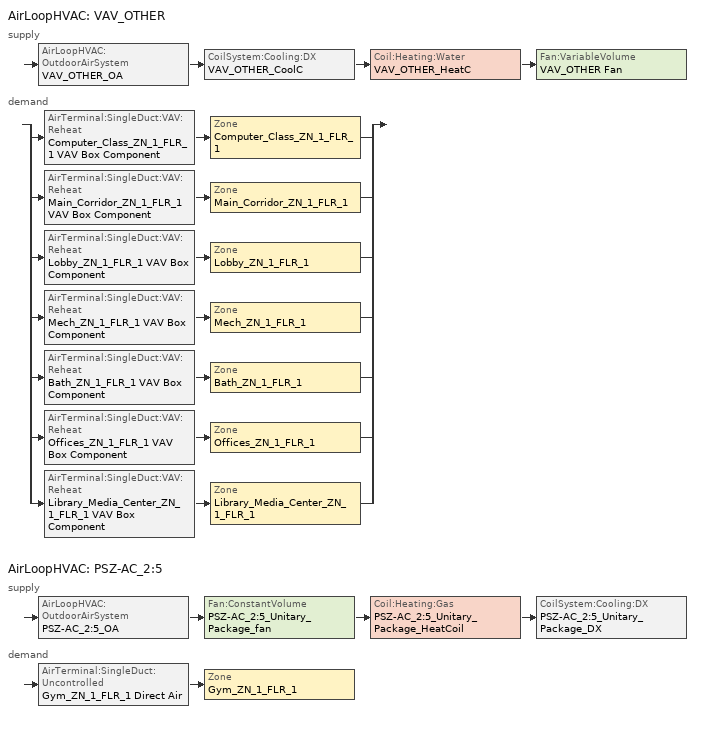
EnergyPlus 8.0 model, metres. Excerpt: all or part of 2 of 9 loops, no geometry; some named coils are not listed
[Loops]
AirLoopHVAC 'VAV_OTHER'
 supply: AirLoopHVAC:OutdoorAirSystem 'VAV_OTHER_OA' > CoilSystem:Cooling:DX 'VAV_OTHER_CoolC' > Coil:Heating:Water 'VAV_OTHER_HeatC' > Fan:VariableVolume 'VAV_OTHER Fan'
 demand: split
  | AirTerminal:SingleDuct:VAV:Reheat 'Computer_Class_ZN_1_FLR_1 VAV Box Component' > Zone 'Computer_Class_ZN_1_FLR_1'
  | AirTerminal:SingleDuct:VAV:Reheat 'Main_Corridor_ZN_1_FLR_1 VAV Box Component' > Zone 'Main_Corridor_ZN_1_FLR_1'
  | AirTerminal:SingleDuct:VAV:Reheat 'Lobby_ZN_1_FLR_1 VAV Box Component' > Zone 'Lobby_ZN_1_FLR_1'
  | AirTerminal:SingleDuct:VAV:Reheat 'Mech_ZN_1_FLR_1 VAV Box Component' > Zone 'Mech_ZN_1_FLR_1'
  | AirTerminal:SingleDuct:VAV:Reheat 'Bath_ZN_1_FLR_1 VAV Box Component' > Zone 'Bath_ZN_1_FLR_1'
  | AirTerminal:SingleDuct:VAV:Reheat 'Offices_ZN_1_FLR_1 VAV Box Component' > Zone 'Offices_ZN_1_FLR_1'
  | AirTerminal:SingleDuct:VAV:Reheat 'Library_Media_Center_ZN_1_FLR_1 VAV Box Component' > Zone 'Library_Media_Center_ZN_1_FLR_1'
AirLoopHVAC 'PSZ-AC_2:5'
 supply: AirLoopHVAC:OutdoorAirSystem 'PSZ-AC_2:5_OA' > Fan:ConstantVolume 'PSZ-AC_2:5_Unitary_Package_fan' > Coil:Heating:Gas 'PSZ-AC_2:5_Unitary_Package_HeatCoil' > CoilSystem:Cooling:DX 'PSZ-AC_2:5_Unitary_Package_DX'
 demand: AirTerminal:SingleDuct:Uncontrolled 'Gym_ZN_1_FLR_1 Direct Air' > Zone 'Gym_ZN_1_FLR_1'
[Sizing:Zone] Zone Cooling Design Supply Air Temperature Input Method=SupplyAirTemperature; Zone Cooling Design Supply Air Temperature {C}=12.8; Zone Heating Design Supply Air Temperature Input Method=SupplyAirTemperature; Zone Heating Design Supply Air Temperature {C}=40; Zone Cooling Design Supply Air Humidity Ratio {kg-H2O/kg-air}=0.0085; Zone Heating Design Supply Air Humidity Ratio {kg-H2O/kg-air}=0.008; Zone Heating Sizing Factor=0; Zone Cooling Sizing Factor=0; Cooling Design Air Flow Method=DesignDay; Cooling Design Air Flow Rate {m3/s}=0; Cooling Minimum Air Flow {m3/s}=0; Cooling Minimum Air Flow Fraction=0; Heating Design Air Flow Method=DesignDay; Heating Design Air Flow Rate {m3/s}=0
Name | Design Specification Outdoor Air Object
Computer_Class_ZN_1_FLR_1 | SZ DSOA Computer_Class_ZN_1_FLR_1
Main_Corridor_ZN_1_FLR_1 | SZ DSOA Main_Corridor_ZN_1_FLR_1
Lobby_ZN_1_FLR_1 | SZ DSOA Lobby_ZN_1_FLR_1
Mech_ZN_1_FLR_1 | SZ DSOA Mech_ZN_1_FLR_1
Bath_ZN_1_FLR_1 | SZ DSOA Bath_ZN_1_FLR_1
Offices_ZN_1_FLR_1 | SZ DSOA Offices_ZN_1_FLR_1
Gym_ZN_1_FLR_1 | SZ DSOA Gym_ZN_1_FLR_1
Library_Media_Center_ZN_1_FLR_1 | SZ DSOA Library_Media_Center_ZN_1_FLR_1
[DesignSpecification:OutdoorAir]
Name | Outdoor Air Method | Outdoor Air Flow per Zone Floor Area {m3/s-m2} | Outdoor Air Flow per Zone {m3/s} | Zone Outdoor Air Method | Outdoor Air Flow per Person {m3/s-person}
SZ DSOA Computer_Class_ZN_1_FLR_1 | Flow/Area | 0.00187948
SZ DSOA Main_Corridor_ZN_1_FLR_1; SZ DSOA Lobby_ZN_1_FLR_1 | Flow/Area | 0.000304781
SZ DSOA Mech_ZN_1_FLR_1 | Flow/Area | 0
SZ DSOA Bath_ZN_1_FLR_1 | Flow/zone |  | 0.2832
SZ DSOA Offices_ZN_1_FLR_1 | Flow/Area | 0.000431773
SZ DSOA Gym_ZN_1_FLR_1 | Flow/Area | 0.00152391
SZ DSOA Library_Media_Center_ZN_1_FLR_1 | Flow/Area | 0.000863546
CM DSOA Computer_Class_ZN_1_FLR_1 |  | 0.00187948 |  | Sum | 1e-08
CM DSOA Main_Corridor_ZN_1_FLR_1; CM DSOA Lobby_ZN_1_FLR_1 |  | 0.000304781 |  | Sum | 1e-08
CM DSOA Mech_ZN_1_FLR_1 |  | 0 |  | Sum | 1e-08
CM DSOA Bath_ZN_1_FLR_1 |  |  |  | Sum | 1e-08
CM DSOA Offices_ZN_1_FLR_1 |  | 0.000431773 |  | Sum | 1e-08
CM DSOA Library_Media_Center_ZN_1_FLR_1 |  | 0.000863546 |  | Sum | 1e-08
[Fan:ZoneExhaust]
Bath_ZN_1_FLR_1 Exhaust Fan: Availability Schedule=Hours_of_operation; Fan Efficiency=0.16; Pressure Rise {Pa}=125; Maximum Flow Rate {m3/s}=0.2832
[Sizing:System] Type of Load to Size On=Sensible; Preheat Design Temperature {C}=7; Preheat Design Humidity Ratio {kgWater/kgDryAir}=0.008; Precool Design Temperature {C}=12.8; Precool Design Humidity Ratio {kgWater/kgDryAir}=0.008; Central Cooling Design Supply Air Temperature {C}=12.8; Sizing Option=Coincident; 100% Outdoor Air in Cooling=No; 100% Outdoor Air in Heating=No; Central Cooling Design Supply Air Humidity Ratio {kg-H2O/kg-Air}=0.0085; Central Heating Design Supply Air Humidity Ratio {kgWater/kgDryAir}=0.008; Cooling Design Air Flow Method=DesignDay; Cooling Design Air Flow Rate {m3/s}=0; Heating Design Air Flow Method=DesignDay; Heating Design Air Flow Rate {m3/s}=0; System Outdoor Air Method=ZoneSum
Name | Design Outdoor Air Flow Rate {m3/s}  Aug 9, 2012 Change hard coded 1.341312 m3/s to a parm variable | Minimum System Air Flow Ratio | Central Heating Design Supply Air Temperature {C} | Design Outdoor Air Flow Rate {m3/s} | Central Heating Design Supply Air Temperature                        !- Central Heating Design Supply Air Temperature {C}
VAV_OTHER | 2.23528 | 0.3 | 12.8
PSZ-AC_2:5 |  | 1 |  | AUTOSIZE | 40
[ZoneControl:Thermostat] Control Type Schedule=Dual Zone Control Type Sched
Name | Zone or ZoneList | Control 1
Computer_Class_ZN_1_FLR_1 Thermostat | Computer_Class_ZN_1_FLR_1 | Computer_Class_ZN_1_FLR_1 DualSPSched
Main_Corridor_ZN_1_FLR_1 Thermostat | Main_Corridor_ZN_1_FLR_1 | Main_Corridor_ZN_1_FLR_1 DualSPSched
Lobby_ZN_1_FLR_1 Thermostat | Lobby_ZN_1_FLR_1 | Lobby_ZN_1_FLR_1 DualSPSched
Mech_ZN_1_FLR_1 Thermostat | Mech_ZN_1_FLR_1 | Mech_ZN_1_FLR_1 DualSPSched
Bath_ZN_1_FLR_1 Thermostat | Bath_ZN_1_FLR_1 | Bath_ZN_1_FLR_1 DualSPSched
Offices_ZN_1_FLR_1 Thermostat | Offices_ZN_1_FLR_1 | Offices_ZN_1_FLR_1 DualSPSched
Gym_ZN_1_FLR_1 Thermostat | Gym_ZN_1_FLR_1 | Gym_ZN_1_FLR_1 DualSPSched
Library_Media_Center_ZN_1_FLR_1 Thermostat | Library_Media_Center_ZN_1_FLR_1 | Library_Media_Center_ZN_1_FLR_1 DualSPSched
[ThermostatSetpoint:DualSetpoint]
Name | Heating Setpoint Temperature Schedule | Cooling Setpoint Temperature Schedule
Computer_Class_ZN_1_FLR_1 DualSPSched; Main_Corridor_ZN_1_FLR_1 DualSPSched; Lobby_ZN_1_FLR_1 DualSPSched; Offices_ZN_1_FLR_1 DualSPSched; Library_Media_Center_ZN_1_FLR_1 DualSPSched | HTGSETP_SCH_VAV_OTHER | CLGSETP_SCH_NO_SETBACK
Mech_ZN_1_FLR_1 DualSPSched; Bath_ZN_1_FLR_1 DualSPSched | HTGSETP_SCH_Setback | CLGSETP_SCH_setup
Gym_ZN_1_FLR_1 DualSPSched | HTGSETP_SCH_NO_OPTIMUM | CLGSETP_SCH_NO_OPTIMUM
[AirTerminal:SingleDuct:Uncontrolled]
Gym_ZN_1_FLR_1 Direct Air: Availability Schedule=ALWAYS_ON; Maximum Air Flow Rate {m3/s}=AUTOSIZE
[AirTerminal:SingleDuct:VAV:Reheat] Availability Schedule=ALWAYS_ON; Maximum Air Flow Rate {m3/s}=AUTOSIZE; Zone Minimum Air Flow Input Method=Constant; Maximum Hot Water or Steam Flow Rate {m3/s}=AUTOSIZE; Minimum Hot Water or Steam Flow Rate {m3/s}=0; Convergence Tolerance=0.001; Damper Heating Action=REVERSE; Maximum Flow Fraction During Reheat=0.5; Maximum Reheat Air Temperature {C}=40
Computer_Class_ZN_1_FLR_1 VAV Box Component: Zone Minimum Air Flow FractionAi=0.962777; Reheat Coil=Computer_Class_ZN_1_FLR_1 VAV Box Reheat Coil
Main_Corridor_ZN_1_FLR_1 VAV Box Component: Reheat Coil=Main_Corridor_ZN_1_FLR_1 VAV Box Reheat Coil; Zone Minimum Air Flow FractionAir=0.384304
Lobby_ZN_1_FLR_1 VAV Box Component: Reheat Coil=Lobby_ZN_1_FLR_1 VAV Box Reheat Coil; Zone Minimum Air Flow Fraction Fr=0.2
Mech_ZN_1_FLR_1 VAV Box Component: Reheat Coil=Mech_ZN_1_FLR_1 VAV Box Reheat Coil; Zone Minimum Air Flow Fraction Fra=0.2
Bath_ZN_1_FLR_1 VAV Box Component: Reheat Coil=Bath_ZN_1_FLR_1 VAV Box Reheat Coil; Zone Minimum Air Flow Fraction Fra=1
Offices_ZN_1_FLR_1 VAV Box Component: Reheat Coil=Offices_ZN_1_FLR_1 VAV Box Reheat Coil; Zone Minimum Air Flow Fraction=0.262671
Library_Media_Center_ZN_1_FLR_1 VAV Box Component: Reheat Coil=Library_Media_Center_ZN_1_FLR_1 VAV Box Reheat Coil; Zone Minimum Air Flow Fraction!- Heating Setpoint Temperature Schedule NameMini=0.55748
[Zone equipment]
Computer_Class_ZN_1_FLR_1: Computer_Class_ZN_1_FLR_1 VAV Box Component
Main_Corridor_ZN_1_FLR_1: Main_Corridor_ZN_1_FLR_1 VAV Box Component
Lobby_ZN_1_FLR_1: Lobby_ZN_1_FLR_1 VAV Box Component
Mech_ZN_1_FLR_1: Mech_ZN_1_FLR_1 VAV Box Component
Bath_ZN_1_FLR_1: Bath_ZN_1_FLR_1 Exhaust Fan, Bath_ZN_1_FLR_1 VAV Box Component
Offices_ZN_1_FLR_1: Offices_ZN_1_FLR_1 VAV Box Component
Gym_ZN_1_FLR_1: Gym_ZN_1_FLR_1 Direct Air
Library_Media_Center_ZN_1_FLR_1: Library_Media_Center_ZN_1_FLR_1 VAV Box Component
[Fan:VariableVolume]
VAV_OTHER Fan: Availability Schedule=HVACOperationSchd; Fan Efficiency=0.6006; Pressure Rise {Pa}=1389.42; Maximum Flow Rate {m3/s}=AUTOSIZE; Fan Power Minimum Flow Rate Input Method=Fraction; Fan Power Minimum Flow Fraction=0.25; Motor Efficiency=0.924; Motor In Airstream Fraction=1; Fan Power Coefficient 1=0.0408; Fan Power Coefficient 2=0.088; Fan Power Coefficient 3=-0.0729; Fan Power Coefficient 4=0.9437; Fan Power Coefficient 5=0
[Fan:ConstantVolume]
PSZ-AC_2:5_Unitary_Package_fan: Availability Schedule=HVACOperationSchd; Fan Efficiency=0.56225; Pressure Rise {Pa}=622.5; Maximum Flow Rate {m3/s}=AUTOSIZE; Motor Efficiency=0.865; Motor In Airstream Fraction=1
[Coil:Cooling:DX:TwoSpeed] Availability Schedule=ALWAYS_ON
Name | Rated High Speed Total Cooling Capacity {W} | Rated High Speed Sensible Heat Ratio | Rated High Speed COP {W/W} | Rated High Speed Air Flow Rate {m3/s} | Total Cooling Capacity Function of Temperature Curve | Total Cooling Capacity Function of Flow Fraction Curve | Energy Input Ratio Function of Temperature Curve | Energy Input Ratio Function of Flow Fraction Curve | Part Load Fraction Correlation Curve | Rated Low Speed Total Cooling Capacity {W} | Rated Low Speed Sensible Heat Ratio | Rated Low Speed COP {W/W} | Rated Low Speed Air Flow Rate {m3/s} | Low Speed Total Cooling Capacity Function of Temperature Curve | Low Speed Energy Input Ratio Function of Temperature Curve | Rated High Speed Total Cooling Capacity {W}Sep 25, 2012: DX_TwoSpeedObject_from_VAV | Rated High Speed Sensible Heat RatioSep 25, 2012: DX_TwoSpeedObject_from_VAV | Rated High Speed COPSep 25, 2012: DX_TwoSpeedObject_from_VAV | Rated High Speed Air Flow Rate {m3/s}Sep 25, 2012: DX_TwoSpeedObject_from_VAV | Rated Low Speed Total Cooling Capacity {W}Sep 25, 2012: DX_TwoSpeedObject_from_VAV | Rated Low Speed Sensible Heat RatioSep 25, 2012: DX_TwoSpeedObject_from_VAV | Rated Low Speed COPSep 25, 2012: DX_TwoSpeedObject_from_VAV | Rated Low Speed Air Flow Rate {m3/s}Sep 25, 2012: DX_TwoSpeedObject_from_VAV
PSZ-AC_2:5_Unitary_Package_CoolCoil | 12133.39 | 0.79866 | 3.91157 | 0.73298 | PSZ-AC_2:5_Unitary_PackagecoolCapFT | PSZ-AC_2:5_Unitary_PackagecoolFFF | PSZ-AC_2:5_Unitary_PackagecoolEIRFT | PSZ-AC_2:5_Unitary_PackagecoolEIRFFF | PSZ-AC_2:5_Unitary_PackagecoolPLR | 6066.695 | 0.79866 | 3.91157 | 0.488653 | PSZ-AC_2:5_Unitary_PackagecoolCapFT | PSZ-AC_2:5_Unitary_PackagecoolEIRFT
VAV_OTHER_CoolC DXCoil |  |  |  |  | VAV_OTHER_CoolCLennoxStandard10Ton_TGA120S2B_CapFT | VAV_OTHER_CoolCLennoxStandard10Ton_TGA120S2B_CapFF | VAV_OTHER_CoolCLennoxStandard10Ton_TGA120S2B_EIRFT | VAV_OTHER_CoolCLennoxStandard10Ton_TGA120S2B_EIRFFF | VAV_OTHER_CoolCLennoxStandard10Ton_TGA120S2B_PLR |  |  |  |  | VAV_OTHER_CoolCLennoxStandard10Ton_TGA120S2B_CapFT | VAV_OTHER_CoolCLennoxStandard10Ton_TGA120S2B_EIRFT | AUTOSIZE | AUTOSIZE | 3.73224 | AUTOSIZE | AUTOSIZE | 0.69 | 3.73224 | AUTOSIZE
[Coil:Heating:Water]
VAV_OTHER_HeatC: Availability Schedule=ALWAYS_ON; U-Factor Times Area Value {W/K}=AUTOSIZE; Maximum Water Flow Rate {m3/s}=AUTOSIZE; Performance Input Method=UFactorTimesAreaAndDesignWaterFlowRate; Rated Capacity {W}=AUTOSIZE; Rated Inlet Water Temperature {C}=82.2; Rated Inlet Air Temperature {C}=12.8; Rated Outlet Water Temperature {C}=71.1; Rated Outlet Air Temperature {C}=40
[Coil:Heating:Gas]
PSZ-AC_2:5_Unitary_Package_HeatCoil: Availability Schedule=ALWAYS_ON; Gas Burner Efficiency=0.8; Nominal Capacity {W}=AUTOSIZE
[CoilSystem:Cooling:DX] Availability Schedule=ALWAYS_ON
Name | Cooling Coil
PSZ-AC_2:5_Unitary_Package_DX | PSZ-AC_2:5_Unitary_Package_CoolCoil
VAV_OTHER_CoolC | VAV_OTHER_CoolC DXCoil
[Controller:WaterCoil]
VAV_OTHER_HeatC_Controller: Control Variable=Temperature; Action=Normal; Actuator Variable=Flow; Controller Convergence Tolerance {deltaC}=0.0001; Maximum Actuated Flow {m3/s}=AUTOSIZE; Minimum Actuated Flow {m3/s}=0
[Controller:OutdoorAir] Maximum Outdoor Air Flow Rate {m3/s}=AUTOSIZE; Economizer Control Action Type=ModulateFlow; Lockout Type=NoLockout; Minimum Limit Type=FixedMinimum
Name | Minimum Outdoor Air Flow Rate {m3/s}                        !- Minimum Outdoor Air Flow Rate {m3/s} | Economizer Control Type | Minimum Outdoor Air Schedule | Mechanical Ventilation Controller | Minimum Outdoor Air Flow Rate {m3/s} | Maximum Fraction of Outdoor Air Schedule
VAV_OTHER_OA_Controller | 0 | DifferentialDryBulb | MinOA_MotorizedDamper_Sched | VAV_OTHER_DCV
PSZ-AC_2:5_OA_Controller |  | NoEconomizer | MinOA_Sched |  | AUTOSIZE | PSZ2_5_Timestep_Econ_Eff_SCH
[Controller:MechanicalVentilation]
VAV_OTHER_DCV: ALWAYS_ON, Yes, VentilationRateProcedure, Computer_Class_ZN_1_FLR_1, CM DSOA Computer_Class_ZN_1_FLR_1, CM DSZAD Computer_Class_ZN_1_FLR_1, Main_Corridor_ZN_1_FLR_1, CM DSOA Main_Corridor_ZN_1_FLR_1, CM DSZAD Main_Corridor_ZN_1_FLR_1, Lobby_ZN_1_FLR_1, CM DSOA Lobby_ZN_1_FLR_1, CM DSZAD Lobby_ZN_1_FLR_1, Mech_ZN_1_FLR_1, CM DSOA Mech_ZN_1_FLR_1, CM DSZAD Mech_ZN_1_FLR_1, Bath_ZN_1_FLR_1, CM DSOA Bath_ZN_1_FLR_1, CM DSZAD Bath_ZN_1_FLR_1, Offices_ZN_1_FLR_1, CM DSOA Offices_ZN_1_FLR_1, CM DSZAD Offices_ZN_1_FLR_1, Library_Media_Center_ZN_1_FLR_1, CM DSOA Library_Media_Center_ZN_1_FLR_1, CM DSZAD Library_Media_Center_ZN_1_FLR_1
[DesignSpecification:ZoneAirDistribution]
CM DSZAD Computer_Class_ZN_1_FLR_1: Zone Air Distribution Effectiveness in Cooling Mode 1=1; Zone Air Distribution Effectiveness in Heating Mode 1=1
CM DSZAD Main_Corridor_ZN_1_FLR_1: Zone Air Distribution Effectiveness in Cooling Mode 2=1; Zone Air Distribution Effectiveness in Heating Mode 2=1
CM DSZAD Lobby_ZN_1_FLR_1: Zone Air Distribution Effectiveness in Cooling Mode 3=1; Zone Air Distribution Effectiveness in Heating Mode 3=1
CM DSZAD Mech_ZN_1_FLR_1: Zone Air Distribution Effectiveness in Cooling Mode 4=1; Zone Air Distribution Effectiveness in Heating Mode 4=1
CM DSZAD Bath_ZN_1_FLR_1: Zone Air Distribution Effectiveness in Cooling Mode 5=1; Zone Air Distribution Effectiveness in Heating Mode 5=1
CM DSZAD Offices_ZN_1_FLR_1: Zone Air Distribution Effectiveness in Cooling Mode 6=1; Zone Air Distribution Effectiveness in Heating Mode 6=1
CM DSZAD Library_Media_Center_ZN_1_FLR_1: Zone Air Distribution Effectiveness in Cooling Mode 7=1; Zone Air Distribution Effectiveness in Heating Mode 7=1
[AirLoopHVAC] Design Supply Air Flow Rate {m3/s}=AUTOSIZE
VAV_OTHER; PSZ-AC_2:5
[SetpointManager:OutdoorAirReset]
VAV_Other SAT setpoint: Control Variable=Temperature; Setpoint at Outdoor Low Temperature {C}=15.6; Outdoor Low Temperature {C}=10; Setpoint at Outdoor High Temperature {C}=12.8; Outdoor High Temperature {C}=21.1; Setpoint Node or NodeList=VAV_Other Supply Equipment Outlet Node
[SetpointManager:SingleZone:Reheat]
SupAirTemp MngrGym_ZN_1_FLR_1: Control Variable=Temperature; Minimum Supply Air Temperature {C}=10; Maximum Supply Air Temperature {C}=50; Control Zone=Gym_ZN_1_FLR_1; Setpoint Node or NodeList=PSZ-AC_2:5 Supply Equipment Outlet Node
[SetpointManager:MixedAir] Control Variable=Temperature
Name | Setpoint Node or NodeList
VAV_OTHER_CoolC SAT Manager | VAV_OTHER_CoolC-VAV_OTHER_HeatCNode
VAV_OTHER_HeatC SAT Manager | VAV_OTHER_HeatC-VAV_OTHER FanNode
VAV_OTHER_OAMixed Air Temp Manager | VAV_OTHER_OA-VAV_OTHER_CoolCNode
PSZ-AC_2:5_OAMixed Air Temp Manager | PSZ-AC_2:5_OA-PSZ-AC_2:5_Unitary_PackageNode
PSZ-AC_2:5_HeatC Temp Manager | PSZ-AC_2:5_Unitary_PackageCoolCoil air inlet
[EnergyManagementSystem:Sensor]
Name | Output:Variable or Output:Meter Index Key | Output:Variable or Output:Meter
GYM_ZN_1_FLR_1_Temp | GYM_ZN_1_FLR_1 Air Node | System Node Temperature
PSZ2_5_OAFlowMass | PSZ-AC_2:5_OAInlet Node | System Node Mass Flow Rate
PSZ2_5_HeatingRTF | PSZ-AC_2:5_Unitary_Package_HeatCoil | Heating Coil Runtime Fraction
PSZ2_5_RTF | PSZ-AC_2:5_Unitary_Package_CoolCoil | Cooling Coil Runtime Fraction
PSZ2_5_SpeedRatio | PSZ-AC_2:5_Unitary_Package_DX | Coil System Compressor Speed Ratio
PSZ2_5_Econo_Status | PSZ-AC_2:5 | Air System Outdoor Air Economizer Status
[EnergyManagementSystem:ProgramCallingManager]
VAV_POD_1_OPTIMUM_START_DETERMINATION_EMS_Program Manager: BeginTimestepBeforePredictor; VAV_POD_1_OPTIMUM_START_DETERMINATION_EMS_Program
VAV_POD_2_OPTIMUM_START_DETERMINATION_EMS_Program Manager: BeginTimestepBeforePredictor; VAV_POD_2_OPTIMUM_START_DETERMINATION_EMS_Program
VAV_POD_3_OPTIMUM_START_DETERMINATION_EMS_Program Manager: BeginTimestepBeforePredictor; VAV_POD_3_OPTIMUM_START_DETERMINATION_EMS_Program
[EnergyManagementSystem:InternalVariable]
Name | Internal Data Index Key | Internal Data Type
PSZ2_5_Fan_DesignPressure | PSZ-AC_2:5_Unitary_Package_fan | Fan Nominal Pressure Rise
PSZ2_5_DesignFlowMass | PSZ-AC_2:5_OA_CONTROLLER | Outdoor Air Controller Maximum Mass Flow Rate
PSZ2_5_OADesignMass | PSZ-AC_2:5_OA_CONTROLLER | Outdoor Air Controller Minimum Mass Flow Rate
VAV_OTHER_fan_size_mass | VAV_OTHER Fan | Fan Maximum Mass Flow Rate
[EnergyManagementSystem:Actuator]
PSZ2_5_Fan_Pressure: Actuated Component Unique=PSZ-AC_2:5_Unitary_Package_fan; Actuated Component Type=Fan; Actuated Component Control Type=Fan Pressure Rise
[Schedule:Compact]
ALWAYS_ON; MinOA_Sched: Through: 12/31, For: AllDays, Until: 24:00, 1
Dual Zone Control Type Sched: Through: 12/31, For: AllDays, Until: 24:00, 4
Hours_of_operation; HVACOperationSchd: Through: 12/31, For: Weekdays SummerDesignDay WinterDesignDay, Until: 07:00, 0, Until: 21:00, 1, Until: 24:00, 0, For: WeekEnds Holidays AllOtherDays, Until: 24:00, 0
HTGSETP_SCH_NO_OPTIMUM; HTGSETP_SCH_VAV_OTHER: Through: 12/31, For: SummerDesignDay, Until: 24:00, 15.6, For: WinterDesignDay, Until: 24:00, 21, For: Weekdays, Until: 06:00, 15.6, Until: 07:00, 21, Until: 08:00, 21, Until: 21:00, 21, Until: 24:00, 15.6, For: WeekEnds Holidays AllOtherDays, Until: 24:00, 15.6
HTGSETP_SCH_Setback: Through: 12/31, For: SummerDesignDay, Until: 24:00, 15.6, For: WinterDesignDay, Until: 24:00, 21, For: Weekdays, Until: 09:00, 15.6, Until: 21:00, 15.6, Until: 24:00, 15.6, For: WeekEnds Holidays AllOtherDays, Until: 24:00, 15.6
CLGSETP_SCH_NO_OPTIMUM: Through: 12/31, For: SummerDesignDay, Until: 24:00, 24, For: WinterDesignDay, Until: 24:00, 26.7, For: Weekdays, Until: 06:00, 26.7, Until: 07:00, 24, Until: 08:00, 24, Until: 21:00, 24, Until: 24:00, 26.7, For: WeekEnds Holidays AllOtherDays, Until: 24:00, 26.7
CLGSETP_SCH_NO_SETBACK: Through: 12/31, For: SummerDesignDay, Until: 24:00, 24, For: WinterDesignDay, Until: 24:00, 26.7, For: Weekdays, Until: 06:00, 24, Until: 07:00, 24, Until: 08:00, 24, Until: 21:00, 24, Until: 24:00, 24, For: WeekEnds Holidays AllOtherDays, Until: 24:00, 24
CLGSETP_SCH_Setup: Through: 12/31, For: SummerDesignDay, Until: 24:00, 24, For: WinterDesignDay, Until: 24:00, 26.7, For: Weekdays, Until: 24:00, 26.7, For: WeekEnds Holidays AllOtherDays, Until: 09:00, 26.7, Until: 19:00, 26.7, Until: 24:00, 26.7
MinOA_MotorizedDamper_Sched: Through: 12/31, For: Weekdays SummerDesignDay WinterDesignDay, Until: 08:00, 0, Until: 21:00, 1, Until: 24:00, 0, For: WeekEnds Holidays AllOtherDays, Until: 24:00, 0
[Curve:Quadratic]
Name | Coefficient1 Constant | Coefficient2 x | Coefficient3 x**2 | Minimum Value of x | Maximum Value of x
VAV_OTHER_CoolCLennoxStandard10Ton_TGA120S2B_CapFF | 0.77136 | 0.34053 | -0.11088 | 0.75918 | 1.13877
VAV_OTHER_CoolCLennoxStandard10Ton_TGA120S2B_EIRFFF | 1.2055 | -0.32953 | 0.12308 | 0.75918 | 1.13877
VAV_OTHER_CoolCLennoxStandard10Ton_TGA120S2B_PLR | 0.771 | 0.229 | 0 | 0 | 1
PSZ-AC_2:5_Unitary_PackagecoolFFF | 0.8 | 0.2 | 0 | 0.5 | 1.5
PSZ-AC_2:5_Unitary_PackagecoolEIRFFF | 1.156 | -0.1816 | 0.0256 | 0.5 | 1.5
PSZ-AC_2:5_Unitary_PackagecoolPLR | 0.75 | 0.25 | 0 | 0 | 1
[Curve:Biquadratic]
Name | Coefficient1 Constant | Coefficient2 x | Coefficient3 x**2 | Coefficient4 y | Coefficient5 y**2 | Coefficient6 x*y | Minimum Value of x | Maximum Value of x | Minimum Value of y | Maximum Value of y
VAV_OTHER_CoolCLennoxStandard10Ton_TGA120S2B_CapFT | 0.42415 | 0.04426 | -0.00042 | 0.00333 | -0.00008 | -0.00021 | 17 | 22 | 29 | 46
VAV_OTHER_CoolCLennoxStandard10Ton_TGA120S2B_EIRFT | 1.23649 | -0.02431 | 0.00057 | -0.01434 | 0.00063 | -0.00038 | 17 | 22 | 29 | 46
PSZ-AC_2:5_Unitary_PackagecoolCapFT | 0.766956 | 0.0107756 | -4.14703e-05 | 0.00134961 | -0.000261144 | 0.000457488 | 12.77778 | 23.88889 | 21.11111 | 46.11111
PSZ-AC_2:5_Unitary_PackagecoolEIRFT | 0.297145 | 0.0430933 | -0.000748766 | 0.00597727 | 0.000482112 | -0.000956448 | 12.77778 | 23.88889 | 21.11111 | 46.11111
[Schedule:Constant]
PSZ2_5_Timestep_Econ_Eff_SCH: Fraction, 0.7
